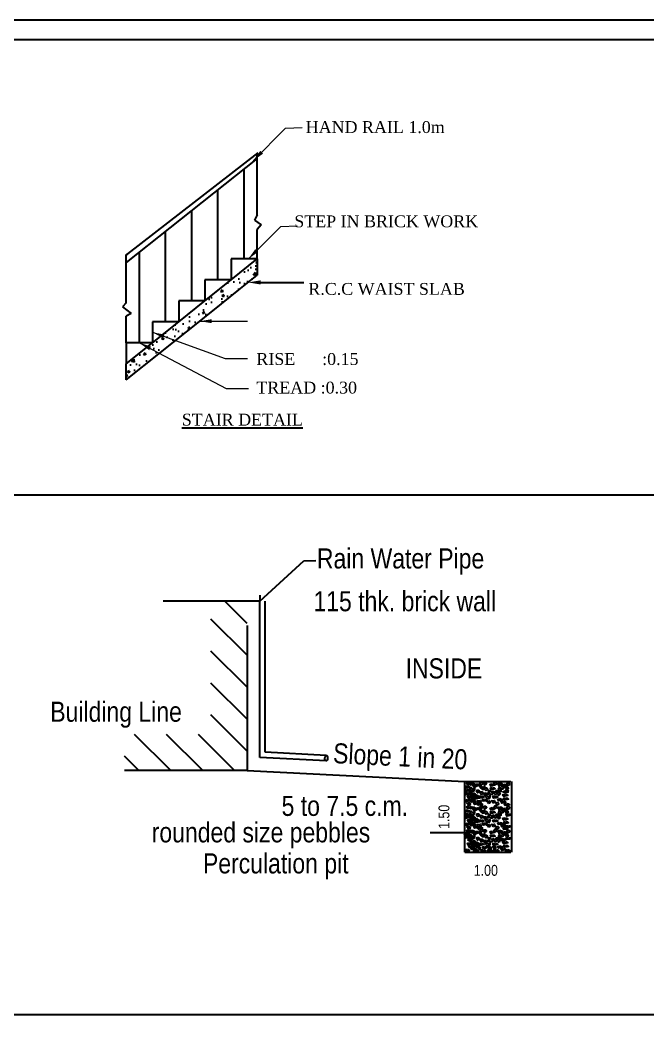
# Model space of a CAD drawing. Header units: metres. Extents: x 5669 to 5845, y 5621 to 5793.
# Drawn here: x 5804.01 to 5813.67, y 5676.34 to 5691.95 of the extents above; entities that cross this region are included whole.
import ezdxf

# ---------------------------------------------------------------- set-up
doc = ezdxf.new("R2010")
doc.units = ezdxf.units.M
doc.header["$MEASUREMENT"] = 0
doc.header["$PDMODE"] = 67
doc.styles.add('Roman', font='times.ttf')
doc.styles.get("Standard").update_dxf_attribs({"font": 'swissc.ttf', "height": 0.35})
doc.styles.add('style6', font='swissc.ttf', dxfattribs={"height": 9})
doc.dimstyles.new('ISO-25', dxfattribs={"dimtxt": 0.23, "dimasz": 0.23, "dimexe": 1.25, "dimexo": 0.625, "dimgap": 0.05, "dimtad": 1, "dimtoh": 1, "dimdsep": 46, "dimtxsty": 'style6', "dimblk": 'OBLIQUE', "dimcen": 2.5, "dimse1": 1, "dimse2": 1, "dimclrd": 256, "dimclrt": 256, "dimadec": 0, "dimazin": 0, "dimtfac": 1, "dimtix": 1, "dimtmove": 0, "dimatfit": 3, "dimfxl": 0, "dimarcsym": 0})
doc.dimstyles.get("Standard").update_dxf_attribs({"dimtxt": 1, "dimasz": 5, "dimexe": 0.18, "dimexo": 0.0625, "dimgap": 0.09, "dimtad": 1, "dimzin": 0, "dimdsep": 46, "dimtxsty": 'Standard', "dimblk": 'OBLIQUE', "dimcen": 0.09, "dimse1": 1, "dimse2": 1, "dimsd1": 1, "dimsd2": 1, "dimadec": 0, "dimazin": 0, "dimtfac": 1, "dimtix": 1, "dimtofl": 0, "dimtmove": 0, "dimatfit": 3, "dimldrblk": 'OBLIQUE', "dimfxl": 0, "dimtolj": 1, "dimtzin": 0, "dimarcsym": 0})

# ---------------------------------------------------------------- blocks, each defined once
blk = doc.blocks.new('_Oblique')
at = {"color": 0, "linetype": 'ByBlock', "lineweight": -2}
blk.add_line((-0.5, -0.5), (0.5, 0.5), dxfattribs=at)
blk = doc.blocks.new('*D136')
at = {"layer": 'Defpoints', "color": 0, "ltscale": 7}
for p in [(17052.437, -187.471), (17051.437, -187.556), (17052.437, -188.52)]:
    blk.add_point(p, dxfattribs=at)
at = {"color": 0, "ltscale": 7, "insert": (17051.937, -188.222), "char_height": 0.23, "attachment_point": 5}
blk.add_mtext('\\A1;1.00', dxfattribs=at)
blk = doc.blocks.new('*D137')
at = {"layer": 'Defpoints', "color": 0, "ltscale": 7}
for p in [(17051.489, -186.336), (17051.349, -187.836), (17051.489, -187.836)]:
    blk.add_point(p, dxfattribs=at)
at = {"color": 0, "ltscale": 7, "insert": (17051.051, -187.086), "char_height": 0.23, "attachment_point": 5, "rotation": 90}
blk.add_mtext('\\A1;1.50', dxfattribs=at)
blk = doc.blocks.new('A$C7F5A4D63')
at = {"linetype": 'Continuous'}
h = blk.add_hatch(dxfattribs=at)
h.set_pattern_fill('AR-CONC', color=4, scale=0.059963, style=0)
h.set_pattern_definition([(50, (-133.35256, -61.9351), (0.4300928, -0.03762825), [0.0449725, -0.4946972]), (355, (-133.35256, -61.9351), (-0.0831999, 0.4510392), [0.035978, -0.3957577]), (100.4514, (-133.3167, -61.93825), (0.3468933, 0.4134106), [0.0382207, -0.4204279]), (46.1842, (-133.35256, -61.8152), (0.6399529, -0.0992507), [0.0674587, -0.7420457]), (96.6356, (-133.2992, -61.82346), (0.5604545, 0.5841131), [0.057331, -0.6306417]), (351.1842, (-133.35256, -61.8152), (0.560454, 0.5841136), [0.053967, -0.5936366]), (21, (-133.2926, -61.84517), (0.3579251, -0.2414235), [0.0449725, -0.4946972]), (326, (-133.2926, -61.84517), (0.1458999, 0.4348238), [0.035978, -0.3957577]), (71.4514, (-133.26277, -61.8653), (0.5038251, 0.1933999), [0.0382207, -0.4204279]), (37.5, (-133.35256, -61.93512), (0.00729145, 0.19961411), [0, -0.39096066, 0, -0.40175406, 0, -0.3972568]), (7.5, (-133.35256, -61.93512), (0.15774516, 0.23650225), [0, -0.22905978, 0, -0.38196617, 0, -0.1514073]), (327.5, (-133.48628, -61.93512), (0.3200975, -0.01352464), [0, -0.14990823, 0, -0.4677137, 0, -0.62062007]), (317.5, (-133.54624, -61.93512), (0.34969763, 0.06002624), [0, -0.1948807, 0, -0.31060985, 0, -0.4407302])])
h.paths.add_polyline_path([(1.722, 2.292), (2.221, 2.692), (2.571, 2.972), (2.571, 3.279), (2.072, 2.879), (1.572, 2.479), (1.072, 2.08), (0.573, 1.68), (0.073, 1.28), (0.073, 0.973), (0.722, 1.493), (1.222, 1.892)])
for p, q in [((0.103, 3.38), (2.587, 5.304)), ((2.571, 4.121), (2.571, 5.291)), ((2.571, 5.194), (0.073, 3.21)), ((2.321, 3.279), (2.321, 4.995)), ((1.821, 2.879), (1.821, 4.598)), ((1.322, 2.479), (1.322, 4.202)), ((2.571, 4.121), (2.517, 4.018)), ((2.517, 4.018), (2.646, 3.932)), ((2.646, 3.932), (2.571, 3.841)), ((0.822, 2.08), (0.822, 3.805)), ((2.571, 3.279), (2.571, 3.841)), ((0.073, 3.356), (0.103, 3.38)), ((0.073, 2.444), (0.073, 3.356)), ((0.323, 1.68), (0.323, 3.409)), ((2.072, 2.879), (2.571, 3.279)), ((2.571, 3.279), (2.072, 3.279)), ((2.072, 3.279), (2.072, 2.879)), ((2.571, 3.279), (2.571, 2.972)), ((2.221, 2.692), (2.571, 2.972)), ((1.572, 2.479), (2.072, 2.879)), ((2.072, 2.879), (1.572, 2.879)), ((1.572, 2.879), (1.572, 2.479)), ((1.572, 2.879), (1.572, 2.479)), ((1.722, 2.292), (2.221, 2.692)), ((0.073, 2.444), (0, 2.367)), ((0, 2.367), (0.163, 2.238)), ((1.072, 2.08), (1.572, 2.479)), ((1.572, 2.479), (1.072, 2.479)), ((1.072, 2.479), (1.072, 2.08)), ((0.163, 2.238), (0.073, 2.189)), ((0.073, 1.68), (0.073, 2.189)), ((1.222, 1.892), (1.722, 2.292)), ((0.573, 2.08), (0.573, 1.68)), ((1.072, 2.08), (0.573, 2.08)), ((0.573, 1.68), (1.072, 2.08)), ((0.722, 1.493), (1.222, 1.892)), ((0.073, 1.68), (0.073, 1.28)), ((0.573, 1.68), (0.073, 1.68)), ((0.073, 1.28), (0.573, 1.68)), ((0.073, 0.973), (0.722, 1.493)), ((0.073, 0.973), (0.073, 1.28))]:
    blk.add_line(p, q)
blk.add_lwpolyline([(2.634, 2.832), (3.462, 2.832)])
blk.add_solid([(2.634, 2.792), (2.396, 2.832), (2.634, 2.871)])
at = {"style": 'Roman'}
for s, p in [('HAND RAIL 1.0m', (3.495, 5.682)), ('STEP IN BRICK WORK', (3.277, 3.884)), ('R.C.C WAIST SLAB ', (3.545, 2.595)), ('RISE      :0.15', (2.554, 1.257)), ('TREAD :0.30', (2.554, 0.712))]:
    blk.add_text(s, height=0.22655, dxfattribs=at).set_placement(p)
at = {"insert": (1.132, 0.327), "char_height": 0.22655, "attachment_point": 1}
blk.add_mtext('{\\fTimes New Roman|b0|i0|c0|p18;\\LSTAIR DETAIL}', dxfattribs=at)
for points in [[(2.492, 5.153), (3.111, 5.772), (3.428, 5.787)], [(2.398, 3.278), (3.018, 3.897), (3.335, 3.912)], [(0.573, 1.88), (1.956, 1.379), (2.385, 1.379)], [(0.323, 1.68), (1.976, 0.807), (2.406, 0.807)]]:
    blk.add_leader(points, dimstyle='ISO-25', override={"dimlfac": 2})
at = {"ltscale": 0.5}
blk.add_leader([(1.472, 2.092), (2.382, 2.092)], dimstyle='ISO-25', override={"dimlfac": 2}, dxfattribs=at)
blk = doc.blocks.new('A$C4224097E')
at = {"ltscale": 7}
h = blk.add_hatch(dxfattribs=at)
h.set_pattern_fill('ANSI31', scale=3.827556, angle=90, style=0)
h.set_pattern_definition([(135, (-2559.60594, 1574.74357), (-0.33831134, -0.33831134), [])])
h.paths.add_polyline_path([(4.225, 6.004), (3.46, 6.004), (3.46, 3.18), (1.626, 3.18), (1.626, 2.414), (4.225, 2.414)])
at = {"linetype": 'ByBlock', "lineweight": -3}
blk.add_line((4.495, 6.004), (2.451, 6.004), dxfattribs=at)
at = {"color": 7}
for p, q in [((4.495, 2.713), (4.495, 6.004)), ((4.495, 2.691), (4.495, 6.004)), ((4.612, 2.802), (4.612, 6.004)), ((5.906, 2.737), (4.612, 2.802)), ((5.9, 2.62), (4.495, 2.691)), ((8.928, 1.864), (8.908, 1.879)), ((8.928, 1.864), (8.908, 1.849)), ((9.142, 1.096), (8.11, 1.096))]:
    blk.add_line(p, q, dxfattribs=at)
at = {"color": 7, "ltscale": 7}
for p, q in [((4.225, 5.493), (4.225, 2.414)), ((4.225, 2.414), (1.626, 2.414)), ((4.225, 2.414), (8.839, 2.184)), ((8.839, 0.684), (8.839, 2.184)), ((8.839, 2.184), (9.814, 2.184)), ((9.839, 0.684), (9.839, 2.184)), ((8.839, 0.684), (9.814, 0.684))]:
    blk.add_line(p, q, dxfattribs=at)
at = {"color": 7}
for points in [[(8.932, 2.163), (8.963, 2.153), (8.988, 2.134), (8.956, 2.125), (8.901, 2.115), (8.885, 2.134), (8.892, 2.153), (8.901, 2.153)], [(8.932, 2.163), (8.963, 2.153), (8.988, 2.134), (8.956, 2.125), (8.901, 2.115), (8.885, 2.134), (8.892, 2.153), (8.901, 2.153)], [(9.003, 2.153), (9.033, 2.143), (9.058, 2.124), (9.026, 2.115), (8.971, 2.105), (8.956, 2.124), (8.963, 2.143), (8.971, 2.143)], [(9.003, 2.153), (9.033, 2.143), (9.058, 2.124), (9.026, 2.115), (8.971, 2.105), (8.956, 2.124), (8.963, 2.143), (8.971, 2.143)], [(9.23, 2.134), (9.19, 2.116), (9.166, 2.144), (9.183, 2.173), (9.206, 2.173), (9.213, 2.163)], [(9.23, 2.134), (9.19, 2.116), (9.166, 2.144), (9.183, 2.173), (9.206, 2.173), (9.213, 2.163)], [(9.3, 2.124), (9.26, 2.106), (9.237, 2.134), (9.253, 2.163), (9.277, 2.163), (9.284, 2.153)], [(9.3, 2.124), (9.26, 2.106), (9.237, 2.134), (9.253, 2.163), (9.277, 2.163), (9.284, 2.153)], [(9.524, 2.134), (9.484, 2.116), (9.46, 2.144), (9.477, 2.173), (9.5, 2.173), (9.507, 2.163)], [(9.524, 2.134), (9.484, 2.116), (9.46, 2.144), (9.477, 2.173), (9.5, 2.173), (9.507, 2.163)], [(9.587, 2.153), (9.618, 2.143), (9.642, 2.124), (9.611, 2.115), (9.555, 2.105), (9.54, 2.124), (9.547, 2.143), (9.555, 2.143)], [(9.587, 2.153), (9.618, 2.143), (9.642, 2.124), (9.611, 2.115), (9.555, 2.105), (9.54, 2.124), (9.547, 2.143), (9.555, 2.143)], [(9.796, 2.115), (9.756, 2.097), (9.733, 2.125), (9.749, 2.153), (9.773, 2.153), (9.78, 2.144)], [(9.796, 2.115), (9.756, 2.097), (9.733, 2.125), (9.749, 2.153), (9.773, 2.153), (9.78, 2.144)], [(8.887, 2.021), (8.918, 2.012), (8.943, 1.993), (8.911, 1.983), (8.856, 1.973), (8.84, 1.993), (8.847, 2.012), (8.856, 2.012)], [(8.892, 1.948), (8.922, 1.939), (8.947, 1.92), (8.915, 1.91), (8.86, 1.9), (8.845, 1.92), (8.852, 1.939), (8.86, 1.939)], [(8.895, 2.092), (8.925, 2.083), (8.95, 2.064), (8.918, 2.055), (8.863, 2.045), (8.848, 2.064), (8.855, 2.083), (8.863, 2.083)], [(8.895, 2.092), (8.925, 2.083), (8.95, 2.064), (8.918, 2.055), (8.863, 2.045), (8.848, 2.064), (8.855, 2.083), (8.863, 2.083)], [(8.995, 1.963), (8.955, 1.945), (8.931, 1.973), (8.948, 2.001), (8.971, 2.001), (8.978, 1.992)], [(8.995, 1.963), (8.955, 1.945), (8.931, 1.973), (8.948, 2.001), (8.971, 2.001), (8.978, 1.992)], [(8.963, 2.01), (8.995, 1.982), (9.033, 1.982), (9.057, 2.019), (9.057, 2.039), (9.018, 2.019), (8.986, 2.048), (8.948, 2.058), (8.948, 2.039), (8.956, 2.019)], [(8.963, 2.01), (8.995, 1.982), (9.033, 1.982), (9.057, 2.019), (9.057, 2.039), (9.018, 2.019), (8.986, 2.048), (8.948, 2.058), (8.948, 2.039), (8.956, 2.019)], [(9.003, 1.944), (9.033, 1.935), (9.058, 1.915), (9.026, 1.906), (8.971, 1.896), (8.956, 1.915), (8.963, 1.935), (8.971, 1.935)], [(9.003, 1.944), (9.033, 1.935), (9.058, 1.915), (9.026, 1.906), (8.971, 1.896), (8.956, 1.915), (8.963, 1.935), (8.971, 1.935)], [(9.082, 2.077), (9.042, 2.059), (9.018, 2.087), (9.035, 2.115), (9.058, 2.115), (9.065, 2.106)], [(9.082, 2.077), (9.042, 2.059), (9.018, 2.087), (9.035, 2.115), (9.058, 2.115), (9.065, 2.106)], [(9.129, 2.134), (9.159, 2.125), (9.184, 2.106), (9.152, 2.097), (9.097, 2.087), (9.082, 2.106), (9.089, 2.125), (9.097, 2.125)], [(9.129, 2.134), (9.159, 2.125), (9.184, 2.106), (9.152, 2.097), (9.097, 2.087), (9.082, 2.106), (9.089, 2.125), (9.097, 2.125)], [(9.152, 1.963), (9.112, 1.945), (9.089, 1.973), (9.105, 2.001), (9.129, 2.001), (9.136, 1.992)], [(9.152, 1.963), (9.112, 1.945), (9.089, 1.973), (9.105, 2.001), (9.129, 2.001), (9.136, 1.992)], [(9.174, 2.049), (9.206, 2.02), (9.245, 2.02), (9.269, 2.058), (9.269, 2.077), (9.23, 2.058), (9.198, 2.086), (9.159, 2.096), (9.159, 2.077), (9.167, 2.058)], [(9.174, 2.049), (9.206, 2.02), (9.245, 2.02), (9.269, 2.058), (9.269, 2.077), (9.23, 2.058), (9.198, 2.086), (9.159, 2.096), (9.159, 2.077), (9.167, 2.058)], [(9.23, 1.925), (9.19, 1.907), (9.166, 1.935), (9.183, 1.964), (9.206, 1.964), (9.213, 1.955)], [(9.23, 1.925), (9.19, 1.907), (9.166, 1.935), (9.183, 1.964), (9.206, 1.964), (9.213, 1.955)], [(9.293, 1.944), (9.324, 1.935), (9.348, 1.915), (9.317, 1.906), (9.261, 1.896), (9.246, 1.915), (9.253, 1.935), (9.261, 1.935)], [(9.293, 1.944), (9.324, 1.935), (9.348, 1.915), (9.317, 1.906), (9.261, 1.896), (9.246, 1.915), (9.253, 1.935), (9.261, 1.935)], [(9.325, 2.01), (9.285, 1.992), (9.261, 2.02), (9.278, 2.049), (9.301, 2.049), (9.308, 2.039)], [(9.325, 2.01), (9.285, 1.992), (9.261, 2.02), (9.278, 2.049), (9.301, 2.049), (9.308, 2.039)], [(9.356, 1.945), (9.387, 1.916), (9.426, 1.916), (9.45, 1.954), (9.45, 1.973), (9.411, 1.954), (9.379, 1.982), (9.34, 1.992), (9.34, 1.973), (9.348, 1.954)], [(9.356, 1.945), (9.387, 1.916), (9.426, 1.916), (9.45, 1.954), (9.45, 1.973), (9.411, 1.954), (9.379, 1.982), (9.34, 1.992), (9.34, 1.973), (9.348, 1.954)], [(9.423, 2.134), (9.453, 2.125), (9.478, 2.106), (9.446, 2.097), (9.391, 2.087), (9.376, 2.106), (9.383, 2.125), (9.391, 2.125)], [(9.423, 2.134), (9.453, 2.125), (9.478, 2.106), (9.446, 2.097), (9.391, 2.087), (9.376, 2.106), (9.383, 2.125), (9.391, 2.125)], [(9.431, 2.058), (9.461, 2.049), (9.486, 2.029), (9.454, 2.02), (9.399, 2.01), (9.384, 2.029), (9.391, 2.049), (9.399, 2.049)], [(9.431, 2.058), (9.461, 2.049), (9.486, 2.029), (9.454, 2.02), (9.399, 2.01), (9.384, 2.029), (9.391, 2.049), (9.399, 2.049)], [(9.524, 1.925), (9.484, 1.907), (9.46, 1.935), (9.477, 1.964), (9.5, 1.964), (9.507, 1.955)], [(9.524, 1.925), (9.484, 1.907), (9.46, 1.935), (9.477, 1.964), (9.5, 1.964), (9.507, 1.955)], [(9.555, 2.001), (9.586, 1.992), (9.611, 1.973), (9.579, 1.964), (9.524, 1.954), (9.508, 1.973), (9.515, 1.992), (9.524, 1.992)], [(9.555, 2.001), (9.586, 1.992), (9.611, 1.973), (9.579, 1.964), (9.524, 1.954), (9.508, 1.973), (9.515, 1.992), (9.524, 1.992)], [(9.594, 1.915), (9.554, 1.897), (9.531, 1.925), (9.547, 1.954), (9.571, 1.954), (9.578, 1.945)], [(9.594, 1.915), (9.554, 1.897), (9.531, 1.925), (9.547, 1.954), (9.571, 1.954), (9.578, 1.945)], [(9.619, 2.01), (9.579, 1.992), (9.555, 2.02), (9.572, 2.049), (9.595, 2.049), (9.602, 2.039)], [(9.619, 2.01), (9.579, 1.992), (9.555, 2.02), (9.572, 2.049), (9.595, 2.049), (9.602, 2.039)], [(9.579, 2.059), (9.611, 2.03), (9.649, 2.03), (9.673, 2.068), (9.673, 2.087), (9.634, 2.068), (9.602, 2.096), (9.564, 2.106), (9.564, 2.087), (9.572, 2.068)], [(9.579, 2.059), (9.611, 2.03), (9.649, 2.03), (9.673, 2.068), (9.673, 2.087), (9.634, 2.068), (9.602, 2.096), (9.564, 2.106), (9.564, 2.087), (9.572, 2.068)], [(9.736, 1.992), (9.767, 1.982), (9.736, 1.973), (9.76, 1.954), (9.705, 1.944), (9.646, 1.963), (9.696, 1.982), (9.705, 1.982)], [(9.698, 2.124), (9.728, 2.115), (9.753, 2.096), (9.721, 2.087), (9.666, 2.077), (9.651, 2.096), (9.658, 2.115), (9.666, 2.115)], [(9.698, 2.124), (9.728, 2.115), (9.753, 2.096), (9.721, 2.087), (9.666, 2.077), (9.651, 2.096), (9.658, 2.115), (9.666, 2.115)], [(9.727, 2.01), (9.72, 2.029), (9.727, 2.039), (9.688, 2.058), (9.751, 2.068), (9.759, 2.039), (9.751, 2.02)], [(9.727, 2.01), (9.72, 2.029), (9.727, 2.039), (9.688, 2.058), (9.751, 2.068), (9.759, 2.039), (9.751, 2.02)], [(8.888, 1.8), (8.918, 1.791), (8.943, 1.772), (8.911, 1.763), (8.856, 1.753), (8.841, 1.772), (8.848, 1.791), (8.856, 1.791)], [(8.923, 1.678), (8.916, 1.697), (8.923, 1.707), (8.884, 1.726), (8.946, 1.736), (8.955, 1.707), (8.946, 1.688)], [(8.923, 1.678), (8.916, 1.697), (8.923, 1.707), (8.884, 1.726), (8.946, 1.736), (8.955, 1.707), (8.946, 1.688)], [(8.948, 1.887), (8.978, 1.878), (9.003, 1.859), (8.971, 1.85), (8.916, 1.84), (8.901, 1.859), (8.908, 1.878), (8.916, 1.878)], [(8.948, 1.887), (8.978, 1.878), (9.003, 1.859), (8.971, 1.85), (8.916, 1.84), (8.901, 1.859), (8.908, 1.878), (8.916, 1.878)], [(8.971, 1.831), (9.002, 1.822), (9.026, 1.803), (8.995, 1.794), (8.939, 1.784), (8.924, 1.803), (8.931, 1.822), (8.939, 1.822)], [(8.971, 1.831), (9.002, 1.822), (9.026, 1.803), (8.995, 1.794), (8.939, 1.784), (8.924, 1.803), (8.931, 1.822), (8.939, 1.822)], [(9.018, 1.792), (9.049, 1.783), (9.073, 1.764), (9.042, 1.755), (8.986, 1.745), (8.971, 1.764), (8.978, 1.783), (8.986, 1.783)], [(9.018, 1.792), (9.049, 1.783), (9.073, 1.764), (9.042, 1.755), (8.986, 1.745), (8.971, 1.764), (8.978, 1.783), (8.986, 1.783)], [(9.066, 1.906), (9.097, 1.897), (9.122, 1.878), (9.09, 1.869), (9.035, 1.859), (9.019, 1.878), (9.026, 1.897), (9.035, 1.897)], [(9.066, 1.906), (9.097, 1.897), (9.122, 1.878), (9.09, 1.869), (9.035, 1.859), (9.019, 1.878), (9.026, 1.897), (9.035, 1.897)], [(9.082, 1.746), (9.112, 1.736), (9.137, 1.717), (9.105, 1.708), (9.05, 1.698), (9.035, 1.717), (9.042, 1.736), (9.05, 1.736)], [(9.082, 1.746), (9.112, 1.736), (9.137, 1.717), (9.105, 1.708), (9.05, 1.698), (9.035, 1.717), (9.042, 1.736), (9.05, 1.736)], [(9.09, 1.859), (9.12, 1.85), (9.145, 1.83), (9.113, 1.821), (9.058, 1.811), (9.043, 1.83), (9.05, 1.85), (9.058, 1.85)], [(9.09, 1.859), (9.12, 1.85), (9.145, 1.83), (9.113, 1.821), (9.058, 1.811), (9.043, 1.83), (9.05, 1.85), (9.058, 1.85)], [(9.151, 1.726), (9.144, 1.745), (9.151, 1.755), (9.112, 1.773), (9.174, 1.783), (9.183, 1.755), (9.174, 1.736)], [(9.151, 1.726), (9.144, 1.745), (9.151, 1.755), (9.112, 1.773), (9.174, 1.783), (9.183, 1.755), (9.174, 1.736)], [(9.16, 1.726), (9.191, 1.717), (9.216, 1.698), (9.184, 1.689), (9.129, 1.679), (9.113, 1.698), (9.12, 1.717), (9.129, 1.717)], [(9.16, 1.726), (9.191, 1.717), (9.216, 1.698), (9.184, 1.689), (9.129, 1.679), (9.113, 1.698), (9.12, 1.717), (9.129, 1.717)], [(9.191, 1.878), (9.221, 1.869), (9.246, 1.85), (9.214, 1.84), (9.159, 1.83), (9.144, 1.85), (9.151, 1.869), (9.159, 1.869)], [(9.191, 1.878), (9.221, 1.869), (9.246, 1.85), (9.214, 1.84), (9.159, 1.83), (9.144, 1.85), (9.151, 1.869), (9.159, 1.869)], [(9.261, 1.812), (9.292, 1.803), (9.317, 1.784), (9.285, 1.775), (9.23, 1.765), (9.214, 1.784), (9.221, 1.803), (9.23, 1.803)], [(9.261, 1.812), (9.292, 1.803), (9.317, 1.784), (9.285, 1.775), (9.23, 1.765), (9.214, 1.784), (9.221, 1.803), (9.23, 1.803)], [(9.285, 1.85), (9.317, 1.821), (9.356, 1.821), (9.379, 1.859), (9.379, 1.878), (9.34, 1.859), (9.308, 1.887), (9.27, 1.897), (9.27, 1.878), (9.278, 1.859)], [(9.285, 1.85), (9.317, 1.821), (9.356, 1.821), (9.379, 1.859), (9.379, 1.878), (9.34, 1.859), (9.308, 1.887), (9.27, 1.897), (9.27, 1.878), (9.278, 1.859)], [(9.342, 1.716), (9.335, 1.735), (9.342, 1.745), (9.303, 1.763), (9.365, 1.773), (9.374, 1.745), (9.365, 1.726)], [(9.342, 1.716), (9.335, 1.735), (9.342, 1.745), (9.303, 1.763), (9.365, 1.773), (9.374, 1.745), (9.365, 1.726)], [(9.445, 1.726), (9.438, 1.745), (9.445, 1.755), (9.406, 1.773), (9.468, 1.783), (9.477, 1.755), (9.468, 1.736)], [(9.445, 1.726), (9.438, 1.745), (9.445, 1.755), (9.406, 1.773), (9.468, 1.783), (9.477, 1.755), (9.468, 1.736)], [(9.485, 1.878), (9.515, 1.869), (9.54, 1.85), (9.508, 1.84), (9.453, 1.83), (9.438, 1.85), (9.445, 1.869), (9.453, 1.869)], [(9.485, 1.878), (9.515, 1.869), (9.54, 1.85), (9.508, 1.84), (9.453, 1.83), (9.438, 1.85), (9.445, 1.869), (9.453, 1.869)], [(9.564, 1.697), (9.524, 1.679), (9.5, 1.707), (9.517, 1.736), (9.54, 1.736), (9.547, 1.726)], [(9.564, 1.697), (9.524, 1.679), (9.5, 1.707), (9.517, 1.736), (9.54, 1.736), (9.547, 1.726)], [(9.587, 1.82), (9.618, 1.811), (9.642, 1.792), (9.611, 1.783), (9.555, 1.773), (9.54, 1.792), (9.547, 1.811), (9.555, 1.811)], [(9.587, 1.82), (9.618, 1.811), (9.642, 1.792), (9.611, 1.783), (9.555, 1.773), (9.54, 1.792), (9.547, 1.811), (9.555, 1.811)], [(9.658, 1.774), (9.688, 1.765), (9.713, 1.746), (9.681, 1.736), (9.626, 1.726), (9.611, 1.746), (9.618, 1.765), (9.626, 1.765)], [(9.658, 1.774), (9.688, 1.765), (9.713, 1.746), (9.681, 1.736), (9.626, 1.726), (9.611, 1.746), (9.618, 1.765), (9.626, 1.765)], [(9.698, 1.915), (9.728, 1.906), (9.753, 1.887), (9.721, 1.878), (9.666, 1.868), (9.651, 1.887), (9.658, 1.906), (9.666, 1.906)], [(9.698, 1.915), (9.728, 1.906), (9.753, 1.887), (9.721, 1.878), (9.666, 1.868), (9.651, 1.887), (9.658, 1.906), (9.666, 1.906)], [(9.713, 1.84), (9.744, 1.83), (9.768, 1.811), (9.736, 1.802), (9.681, 1.792), (9.666, 1.811), (9.673, 1.83), (9.681, 1.83)], [(9.713, 1.84), (9.744, 1.83), (9.768, 1.811), (9.736, 1.802), (9.681, 1.792), (9.666, 1.811), (9.673, 1.83), (9.681, 1.83)], [(9.731, 1.72), (9.762, 1.711), (9.786, 1.692), (9.755, 1.683), (9.699, 1.673), (9.684, 1.692), (9.691, 1.711), (9.699, 1.711)], [(8.895, 1.58), (8.925, 1.571), (8.95, 1.551), (8.918, 1.542), (8.863, 1.532), (8.848, 1.551), (8.855, 1.571), (8.863, 1.571)], [(8.895, 1.58), (8.925, 1.571), (8.95, 1.551), (8.918, 1.542), (8.863, 1.532), (8.848, 1.551), (8.855, 1.571), (8.863, 1.571)], [(8.932, 1.659), (8.963, 1.65), (8.988, 1.631), (8.956, 1.621), (8.901, 1.611), (8.885, 1.631), (8.892, 1.65), (8.901, 1.65)], [(8.932, 1.659), (8.963, 1.65), (8.988, 1.631), (8.956, 1.621), (8.901, 1.611), (8.885, 1.631), (8.892, 1.65), (8.901, 1.65)], [(8.963, 1.507), (8.995, 1.478), (9.033, 1.478), (9.057, 1.516), (9.057, 1.535), (9.018, 1.516), (8.986, 1.544), (8.948, 1.554), (8.948, 1.535), (8.956, 1.516)], [(8.963, 1.507), (8.995, 1.478), (9.033, 1.478), (9.057, 1.516), (9.057, 1.535), (9.018, 1.516), (8.986, 1.544), (8.948, 1.554), (8.948, 1.535), (8.956, 1.516)], [(9.003, 1.649), (9.033, 1.64), (9.058, 1.621), (9.026, 1.611), (8.971, 1.601), (8.956, 1.621), (8.963, 1.64), (8.971, 1.64)], [(9.003, 1.649), (9.033, 1.64), (9.058, 1.621), (9.026, 1.611), (8.971, 1.601), (8.956, 1.621), (8.963, 1.64), (8.971, 1.64)], [(9.082, 1.573), (9.042, 1.555), (9.018, 1.583), (9.035, 1.611), (9.058, 1.611), (9.065, 1.602)], [(9.082, 1.573), (9.042, 1.555), (9.018, 1.583), (9.035, 1.611), (9.058, 1.611), (9.065, 1.602)], [(9.129, 1.631), (9.159, 1.621), (9.184, 1.602), (9.152, 1.593), (9.097, 1.583), (9.082, 1.602), (9.089, 1.621), (9.097, 1.621)], [(9.129, 1.631), (9.159, 1.621), (9.184, 1.602), (9.152, 1.593), (9.097, 1.583), (9.082, 1.602), (9.089, 1.621), (9.097, 1.621)], [(9.174, 1.545), (9.206, 1.517), (9.245, 1.517), (9.269, 1.554), (9.269, 1.573), (9.23, 1.554), (9.198, 1.582), (9.159, 1.592), (9.159, 1.573), (9.167, 1.554)], [(9.174, 1.545), (9.206, 1.517), (9.245, 1.517), (9.269, 1.554), (9.269, 1.573), (9.23, 1.554), (9.198, 1.582), (9.159, 1.592), (9.159, 1.573), (9.167, 1.554)], [(9.23, 1.631), (9.19, 1.612), (9.166, 1.641), (9.183, 1.669), (9.206, 1.669), (9.213, 1.66)], [(9.23, 1.631), (9.19, 1.612), (9.166, 1.641), (9.183, 1.669), (9.206, 1.669), (9.213, 1.66)], [(9.3, 1.621), (9.26, 1.602), (9.237, 1.631), (9.253, 1.659), (9.277, 1.659), (9.284, 1.65)], [(9.3, 1.621), (9.26, 1.602), (9.237, 1.631), (9.253, 1.659), (9.277, 1.659), (9.284, 1.65)], [(9.325, 1.507), (9.285, 1.488), (9.261, 1.517), (9.278, 1.545), (9.301, 1.545), (9.308, 1.536)], [(9.325, 1.507), (9.285, 1.488), (9.261, 1.517), (9.278, 1.545), (9.301, 1.545), (9.308, 1.536)], [(9.423, 1.631), (9.453, 1.621), (9.478, 1.602), (9.446, 1.593), (9.391, 1.583), (9.376, 1.602), (9.383, 1.621), (9.391, 1.621)], [(9.423, 1.631), (9.453, 1.621), (9.478, 1.602), (9.446, 1.593), (9.391, 1.583), (9.376, 1.602), (9.383, 1.621), (9.391, 1.621)], [(9.431, 1.554), (9.461, 1.545), (9.486, 1.526), (9.454, 1.517), (9.399, 1.507), (9.384, 1.526), (9.391, 1.545), (9.399, 1.545)], [(9.431, 1.554), (9.461, 1.545), (9.486, 1.526), (9.454, 1.517), (9.399, 1.507), (9.384, 1.526), (9.391, 1.545), (9.399, 1.545)], [(9.524, 1.631), (9.484, 1.612), (9.46, 1.641), (9.477, 1.669), (9.5, 1.669), (9.507, 1.66)], [(9.524, 1.631), (9.484, 1.612), (9.46, 1.641), (9.477, 1.669), (9.5, 1.669), (9.507, 1.66)], [(9.587, 1.649), (9.618, 1.64), (9.642, 1.621), (9.611, 1.611), (9.555, 1.601), (9.54, 1.621), (9.547, 1.64), (9.555, 1.64)], [(9.587, 1.649), (9.618, 1.64), (9.642, 1.621), (9.611, 1.611), (9.555, 1.601), (9.54, 1.621), (9.547, 1.64), (9.555, 1.64)], [(9.619, 1.507), (9.579, 1.488), (9.555, 1.517), (9.572, 1.545), (9.595, 1.545), (9.602, 1.536)], [(9.619, 1.507), (9.579, 1.488), (9.555, 1.517), (9.572, 1.545), (9.595, 1.545), (9.602, 1.536)], [(9.579, 1.555), (9.611, 1.527), (9.649, 1.527), (9.673, 1.564), (9.673, 1.583), (9.634, 1.564), (9.602, 1.592), (9.564, 1.602), (9.564, 1.583), (9.572, 1.564)], [(9.579, 1.555), (9.611, 1.527), (9.649, 1.527), (9.673, 1.564), (9.673, 1.583), (9.634, 1.564), (9.602, 1.592), (9.564, 1.602), (9.564, 1.583), (9.572, 1.564)], [(9.698, 1.621), (9.728, 1.611), (9.753, 1.592), (9.721, 1.583), (9.666, 1.573), (9.651, 1.592), (9.658, 1.611), (9.666, 1.611)], [(9.698, 1.621), (9.728, 1.611), (9.753, 1.592), (9.721, 1.583), (9.666, 1.573), (9.651, 1.592), (9.658, 1.611), (9.666, 1.611)], [(9.727, 1.507), (9.72, 1.526), (9.727, 1.536), (9.688, 1.554), (9.751, 1.564), (9.759, 1.536), (9.751, 1.517)], [(9.727, 1.507), (9.72, 1.526), (9.727, 1.536), (9.688, 1.554), (9.751, 1.564), (9.759, 1.536), (9.751, 1.517)], [(9.796, 1.611), (9.756, 1.593), (9.733, 1.621), (9.749, 1.65), (9.773, 1.65), (9.78, 1.641)], [(9.796, 1.611), (9.756, 1.593), (9.733, 1.621), (9.749, 1.65), (9.773, 1.65), (9.78, 1.641)], [(8.886, 1.447), (8.917, 1.438), (8.942, 1.419), (8.91, 1.41), (8.855, 1.4), (8.839, 1.419), (8.846, 1.438), (8.855, 1.438)], [(8.889, 1.297), (8.92, 1.288), (8.944, 1.269), (8.913, 1.26), (8.857, 1.25), (8.842, 1.269), (8.849, 1.288), (8.857, 1.288)], [(8.91, 1.504), (8.94, 1.495), (8.965, 1.476), (8.933, 1.467), (8.878, 1.457), (8.863, 1.476), (8.87, 1.495), (8.878, 1.495)], [(8.91, 1.504), (8.94, 1.495), (8.965, 1.476), (8.933, 1.467), (8.878, 1.457), (8.863, 1.476), (8.87, 1.495), (8.878, 1.495)], [(8.948, 1.383), (8.978, 1.374), (9.003, 1.355), (8.971, 1.346), (8.916, 1.336), (8.901, 1.355), (8.908, 1.374), (8.916, 1.374)], [(8.948, 1.383), (8.978, 1.374), (9.003, 1.355), (8.971, 1.346), (8.916, 1.336), (8.901, 1.355), (8.908, 1.374), (8.916, 1.374)], [(8.971, 1.328), (9.002, 1.318), (9.026, 1.299), (8.995, 1.29), (8.939, 1.28), (8.924, 1.299), (8.931, 1.318), (8.939, 1.318)], [(8.971, 1.328), (9.002, 1.318), (9.026, 1.299), (8.995, 1.29), (8.939, 1.28), (8.924, 1.299), (8.931, 1.318), (8.939, 1.318)], [(8.995, 1.459), (8.955, 1.441), (8.931, 1.469), (8.948, 1.497), (8.971, 1.497), (8.978, 1.488)], [(8.995, 1.459), (8.955, 1.441), (8.931, 1.469), (8.948, 1.497), (8.971, 1.497), (8.978, 1.488)], [(9.003, 1.44), (9.033, 1.431), (9.058, 1.412), (9.026, 1.403), (8.971, 1.393), (8.956, 1.412), (8.963, 1.431), (8.971, 1.431)], [(9.003, 1.44), (9.033, 1.431), (9.058, 1.412), (9.026, 1.403), (8.971, 1.393), (8.956, 1.412), (8.963, 1.431), (8.971, 1.431)], [(9.066, 1.403), (9.097, 1.393), (9.122, 1.374), (9.09, 1.365), (9.035, 1.355), (9.019, 1.374), (9.026, 1.393), (9.035, 1.393)], [(9.066, 1.403), (9.097, 1.393), (9.122, 1.374), (9.09, 1.365), (9.035, 1.355), (9.019, 1.374), (9.026, 1.393), (9.035, 1.393)], [(9.09, 1.355), (9.12, 1.346), (9.145, 1.327), (9.113, 1.318), (9.058, 1.308), (9.043, 1.327), (9.05, 1.346), (9.058, 1.346)], [(9.09, 1.355), (9.12, 1.346), (9.145, 1.327), (9.113, 1.318), (9.058, 1.308), (9.043, 1.327), (9.05, 1.346), (9.058, 1.346)], [(9.152, 1.459), (9.112, 1.441), (9.089, 1.469), (9.105, 1.497), (9.129, 1.497), (9.136, 1.488)], [(9.152, 1.459), (9.112, 1.441), (9.089, 1.469), (9.105, 1.497), (9.129, 1.497), (9.136, 1.488)], [(9.191, 1.374), (9.221, 1.365), (9.246, 1.346), (9.214, 1.337), (9.159, 1.327), (9.144, 1.346), (9.151, 1.365), (9.159, 1.365)], [(9.191, 1.374), (9.221, 1.365), (9.246, 1.346), (9.214, 1.337), (9.159, 1.327), (9.144, 1.346), (9.151, 1.365), (9.159, 1.365)], [(9.23, 1.422), (9.19, 1.403), (9.166, 1.432), (9.183, 1.46), (9.206, 1.46), (9.213, 1.451)], [(9.23, 1.422), (9.19, 1.403), (9.166, 1.432), (9.183, 1.46), (9.206, 1.46), (9.213, 1.451)], [(9.261, 1.308), (9.292, 1.299), (9.317, 1.28), (9.285, 1.271), (9.23, 1.261), (9.214, 1.28), (9.221, 1.299), (9.23, 1.299)], [(9.261, 1.308), (9.292, 1.299), (9.317, 1.28), (9.285, 1.271), (9.23, 1.261), (9.214, 1.28), (9.221, 1.299), (9.23, 1.299)], [(9.293, 1.44), (9.324, 1.431), (9.348, 1.412), (9.317, 1.403), (9.261, 1.393), (9.246, 1.412), (9.253, 1.431), (9.261, 1.431)], [(9.293, 1.44), (9.324, 1.431), (9.348, 1.412), (9.317, 1.403), (9.261, 1.393), (9.246, 1.412), (9.253, 1.431), (9.261, 1.431)], [(9.285, 1.346), (9.317, 1.318), (9.356, 1.318), (9.379, 1.355), (9.379, 1.374), (9.34, 1.355), (9.308, 1.383), (9.27, 1.393), (9.27, 1.374), (9.278, 1.355)], [(9.285, 1.346), (9.317, 1.318), (9.356, 1.318), (9.379, 1.355), (9.379, 1.374), (9.34, 1.355), (9.308, 1.383), (9.27, 1.393), (9.27, 1.374), (9.278, 1.355)], [(9.356, 1.441), (9.387, 1.412), (9.426, 1.412), (9.45, 1.45), (9.45, 1.469), (9.411, 1.45), (9.379, 1.478), (9.34, 1.488), (9.34, 1.469), (9.348, 1.45)], [(9.356, 1.441), (9.387, 1.412), (9.426, 1.412), (9.45, 1.45), (9.45, 1.469), (9.411, 1.45), (9.379, 1.478), (9.34, 1.488), (9.34, 1.469), (9.348, 1.45)], [(9.485, 1.374), (9.515, 1.365), (9.54, 1.346), (9.508, 1.337), (9.453, 1.327), (9.438, 1.346), (9.445, 1.365), (9.453, 1.365)], [(9.485, 1.374), (9.515, 1.365), (9.54, 1.346), (9.508, 1.337), (9.453, 1.327), (9.438, 1.346), (9.445, 1.365), (9.453, 1.365)], [(9.524, 1.422), (9.484, 1.403), (9.46, 1.432), (9.477, 1.46), (9.5, 1.46), (9.507, 1.451)], [(9.524, 1.422), (9.484, 1.403), (9.46, 1.432), (9.477, 1.46), (9.5, 1.46), (9.507, 1.451)], [(9.555, 1.497), (9.586, 1.488), (9.611, 1.469), (9.579, 1.46), (9.524, 1.45), (9.508, 1.469), (9.515, 1.488), (9.524, 1.488)], [(9.555, 1.497), (9.586, 1.488), (9.611, 1.469), (9.579, 1.46), (9.524, 1.45), (9.508, 1.469), (9.515, 1.488), (9.524, 1.488)], [(9.594, 1.412), (9.554, 1.393), (9.531, 1.422), (9.547, 1.45), (9.571, 1.45), (9.578, 1.441)], [(9.594, 1.412), (9.554, 1.393), (9.531, 1.422), (9.547, 1.45), (9.571, 1.45), (9.578, 1.441)], [(9.587, 1.317), (9.618, 1.308), (9.642, 1.288), (9.611, 1.279), (9.555, 1.269), (9.54, 1.288), (9.547, 1.308), (9.555, 1.308)], [(9.587, 1.317), (9.618, 1.308), (9.642, 1.288), (9.611, 1.279), (9.555, 1.269), (9.54, 1.288), (9.547, 1.308), (9.555, 1.308)], [(9.698, 1.412), (9.728, 1.403), (9.753, 1.383), (9.721, 1.374), (9.666, 1.364), (9.651, 1.383), (9.658, 1.403), (9.666, 1.403)], [(9.698, 1.412), (9.728, 1.403), (9.753, 1.383), (9.721, 1.374), (9.666, 1.364), (9.651, 1.383), (9.658, 1.403), (9.666, 1.403)], [(9.713, 1.336), (9.744, 1.327), (9.768, 1.308), (9.736, 1.298), (9.681, 1.288), (9.666, 1.308), (9.673, 1.327), (9.681, 1.327)], [(9.713, 1.336), (9.744, 1.327), (9.768, 1.308), (9.736, 1.298), (9.681, 1.288), (9.666, 1.308), (9.673, 1.327), (9.681, 1.327)], [(9.765, 1.497), (9.796, 1.488), (9.821, 1.469), (9.789, 1.46), (9.734, 1.45), (9.718, 1.469), (9.726, 1.488), (9.734, 1.488)], [(9.765, 1.497), (9.796, 1.488), (9.821, 1.469), (9.789, 1.46), (9.734, 1.45), (9.718, 1.469), (9.726, 1.488), (9.734, 1.488)], [(8.885, 1.081), (8.915, 1.072), (8.94, 1.053), (8.908, 1.044), (8.853, 1.034), (8.838, 1.053), (8.845, 1.072), (8.853, 1.072)], [(8.923, 1.174), (8.916, 1.194), (8.923, 1.204), (8.884, 1.222), (8.946, 1.232), (8.955, 1.204), (8.946, 1.184)], [(8.923, 1.174), (8.916, 1.194), (8.923, 1.204), (8.884, 1.222), (8.946, 1.232), (8.955, 1.204), (8.946, 1.184)], [(8.932, 1.16), (8.963, 1.151), (8.988, 1.132), (8.956, 1.122), (8.901, 1.112), (8.885, 1.132), (8.892, 1.151), (8.901, 1.151)], [(8.932, 1.16), (8.963, 1.151), (8.988, 1.132), (8.956, 1.122), (8.901, 1.112), (8.885, 1.132), (8.892, 1.151), (8.901, 1.151)], [(9.003, 1.15), (9.033, 1.141), (9.058, 1.122), (9.026, 1.112), (8.971, 1.102), (8.956, 1.122), (8.963, 1.141), (8.971, 1.141)], [(9.003, 1.15), (9.033, 1.141), (9.058, 1.122), (9.026, 1.112), (8.971, 1.102), (8.956, 1.122), (8.963, 1.141), (8.971, 1.141)], [(9.018, 1.288), (9.049, 1.279), (9.073, 1.26), (9.042, 1.251), (8.986, 1.241), (8.971, 1.26), (8.978, 1.279), (8.986, 1.279)], [(9.018, 1.288), (9.049, 1.279), (9.073, 1.26), (9.042, 1.251), (8.986, 1.241), (8.971, 1.26), (8.978, 1.279), (8.986, 1.279)], [(9.082, 1.074), (9.042, 1.056), (9.018, 1.084), (9.035, 1.112), (9.058, 1.112), (9.065, 1.103)], [(9.082, 1.074), (9.042, 1.056), (9.018, 1.084), (9.035, 1.112), (9.058, 1.112), (9.065, 1.103)], [(9.082, 1.242), (9.112, 1.233), (9.137, 1.214), (9.105, 1.204), (9.05, 1.194), (9.035, 1.214), (9.042, 1.233), (9.05, 1.233)], [(9.082, 1.242), (9.112, 1.233), (9.137, 1.214), (9.105, 1.204), (9.05, 1.194), (9.035, 1.214), (9.042, 1.233), (9.05, 1.233)], [(9.129, 1.132), (9.159, 1.122), (9.184, 1.103), (9.152, 1.094), (9.097, 1.084), (9.082, 1.103), (9.089, 1.122), (9.097, 1.122)], [(9.129, 1.132), (9.159, 1.122), (9.184, 1.103), (9.152, 1.094), (9.097, 1.084), (9.082, 1.103), (9.089, 1.122), (9.097, 1.122)], [(9.151, 1.222), (9.144, 1.241), (9.151, 1.251), (9.112, 1.269), (9.174, 1.279), (9.183, 1.251), (9.174, 1.232)], [(9.151, 1.222), (9.144, 1.241), (9.151, 1.251), (9.112, 1.269), (9.174, 1.279), (9.183, 1.251), (9.174, 1.232)], [(9.16, 1.223), (9.191, 1.214), (9.216, 1.194), (9.184, 1.185), (9.129, 1.175), (9.113, 1.194), (9.12, 1.214), (9.129, 1.214)], [(9.16, 1.223), (9.191, 1.214), (9.216, 1.194), (9.184, 1.185), (9.129, 1.175), (9.113, 1.194), (9.12, 1.214), (9.129, 1.214)], [(9.174, 1.046), (9.206, 1.018), (9.245, 1.018), (9.269, 1.055), (9.269, 1.074), (9.23, 1.055), (9.198, 1.083), (9.159, 1.093), (9.159, 1.074), (9.167, 1.055)], [(9.174, 1.046), (9.206, 1.018), (9.245, 1.018), (9.269, 1.055), (9.269, 1.074), (9.23, 1.055), (9.198, 1.083), (9.159, 1.093), (9.159, 1.074), (9.167, 1.055)], [(9.23, 1.132), (9.19, 1.113), (9.166, 1.142), (9.183, 1.17), (9.206, 1.17), (9.213, 1.161)], [(9.23, 1.132), (9.19, 1.113), (9.166, 1.142), (9.183, 1.17), (9.206, 1.17), (9.213, 1.161)], [(9.3, 1.122), (9.26, 1.103), (9.237, 1.132), (9.253, 1.16), (9.277, 1.16), (9.284, 1.151)], [(9.3, 1.122), (9.26, 1.103), (9.237, 1.132), (9.253, 1.16), (9.277, 1.16), (9.284, 1.151)], [(9.342, 1.212), (9.335, 1.231), (9.342, 1.241), (9.303, 1.26), (9.365, 1.27), (9.374, 1.241), (9.365, 1.222)], [(9.342, 1.212), (9.335, 1.231), (9.342, 1.241), (9.303, 1.26), (9.365, 1.27), (9.374, 1.241), (9.365, 1.222)], [(9.423, 1.132), (9.453, 1.122), (9.478, 1.103), (9.446, 1.094), (9.391, 1.084), (9.376, 1.103), (9.383, 1.122), (9.391, 1.122)], [(9.423, 1.132), (9.453, 1.122), (9.478, 1.103), (9.446, 1.094), (9.391, 1.084), (9.376, 1.103), (9.383, 1.122), (9.391, 1.122)], [(9.445, 1.222), (9.438, 1.241), (9.445, 1.251), (9.406, 1.269), (9.468, 1.279), (9.477, 1.251), (9.468, 1.232)], [(9.445, 1.222), (9.438, 1.241), (9.445, 1.251), (9.406, 1.269), (9.468, 1.279), (9.477, 1.251), (9.468, 1.232)], [(9.524, 1.132), (9.484, 1.113), (9.46, 1.142), (9.477, 1.17), (9.5, 1.17), (9.507, 1.161)], [(9.524, 1.132), (9.484, 1.113), (9.46, 1.142), (9.477, 1.17), (9.5, 1.17), (9.507, 1.161)], [(9.564, 1.194), (9.524, 1.175), (9.5, 1.204), (9.517, 1.232), (9.54, 1.232), (9.547, 1.223)], [(9.564, 1.194), (9.524, 1.175), (9.5, 1.204), (9.517, 1.232), (9.54, 1.232), (9.547, 1.223)], [(9.587, 1.15), (9.618, 1.141), (9.642, 1.122), (9.611, 1.112), (9.555, 1.102), (9.54, 1.122), (9.547, 1.141), (9.555, 1.141)], [(9.587, 1.15), (9.618, 1.141), (9.642, 1.122), (9.611, 1.112), (9.555, 1.102), (9.54, 1.122), (9.547, 1.141), (9.555, 1.141)], [(9.579, 1.056), (9.611, 1.028), (9.649, 1.028), (9.673, 1.065), (9.673, 1.084), (9.634, 1.065), (9.602, 1.093), (9.564, 1.103), (9.564, 1.084), (9.572, 1.065)], [(9.579, 1.056), (9.611, 1.028), (9.649, 1.028), (9.673, 1.065), (9.673, 1.084), (9.634, 1.065), (9.602, 1.093), (9.564, 1.103), (9.564, 1.084), (9.572, 1.065)], [(9.658, 1.27), (9.688, 1.261), (9.713, 1.242), (9.681, 1.233), (9.626, 1.223), (9.611, 1.242), (9.618, 1.261), (9.626, 1.261)], [(9.658, 1.27), (9.688, 1.261), (9.713, 1.242), (9.681, 1.233), (9.626, 1.223), (9.611, 1.242), (9.618, 1.261), (9.626, 1.261)], [(9.698, 1.122), (9.728, 1.112), (9.753, 1.093), (9.721, 1.084), (9.666, 1.074), (9.651, 1.093), (9.658, 1.112), (9.666, 1.112)], [(9.698, 1.122), (9.728, 1.112), (9.753, 1.093), (9.721, 1.084), (9.666, 1.074), (9.651, 1.093), (9.658, 1.112), (9.666, 1.112)], [(9.702, 1.212), (9.732, 1.203), (9.757, 1.184), (9.725, 1.175), (9.67, 1.165), (9.655, 1.184), (9.662, 1.203), (9.67, 1.203)], [(9.764, 1.251), (9.795, 1.242), (9.82, 1.223), (9.788, 1.214), (9.733, 1.204), (9.717, 1.223), (9.724, 1.242), (9.733, 1.242)], [(9.796, 1.112), (9.756, 1.094), (9.733, 1.122), (9.749, 1.151), (9.773, 1.151), (9.78, 1.142)], [(9.796, 1.112), (9.756, 1.094), (9.733, 1.122), (9.749, 1.151), (9.773, 1.151), (9.78, 1.142)], [(8.894, 1.03), (8.925, 1.02), (8.949, 1.001), (8.918, 0.992), (8.862, 0.982), (8.847, 1.001), (8.854, 1.02), (8.862, 1.02)], [(8.948, 0.884), (8.978, 0.875), (9.003, 0.856), (8.971, 0.847), (8.916, 0.837), (8.901, 0.856), (8.908, 0.875), (8.916, 0.875)], [(8.948, 0.884), (8.978, 0.875), (9.003, 0.856), (8.971, 0.847), (8.916, 0.837), (8.901, 0.856), (8.908, 0.875), (8.916, 0.875)], [(8.995, 0.96), (8.955, 0.942), (8.931, 0.97), (8.948, 0.998), (8.971, 0.998), (8.978, 0.989)], [(8.995, 0.96), (8.955, 0.942), (8.931, 0.97), (8.948, 0.998), (8.971, 0.998), (8.978, 0.989)], [(8.963, 1.008), (8.995, 0.979), (9.033, 0.979), (9.057, 1.017), (9.057, 1.036), (9.018, 1.017), (8.986, 1.045), (8.948, 1.055), (8.948, 1.036), (8.956, 1.017)], [(8.963, 1.008), (8.995, 0.979), (9.033, 0.979), (9.057, 1.017), (9.057, 1.036), (9.018, 1.017), (8.986, 1.045), (8.948, 1.055), (8.948, 1.036), (8.956, 1.017)], [(9.003, 0.941), (9.033, 0.932), (9.058, 0.913), (9.026, 0.903), (8.971, 0.893), (8.956, 0.913), (8.963, 0.932), (8.971, 0.932)], [(9.003, 0.941), (9.033, 0.932), (9.058, 0.913), (9.026, 0.903), (8.971, 0.893), (8.956, 0.913), (8.963, 0.932), (8.971, 0.932)], [(9.066, 0.903), (9.097, 0.894), (9.122, 0.875), (9.09, 0.866), (9.035, 0.856), (9.019, 0.875), (9.026, 0.894), (9.035, 0.894)], [(9.066, 0.903), (9.097, 0.894), (9.122, 0.875), (9.09, 0.866), (9.035, 0.856), (9.019, 0.875), (9.026, 0.894), (9.035, 0.894)], [(9.152, 0.96), (9.112, 0.942), (9.089, 0.97), (9.105, 0.998), (9.129, 0.998), (9.136, 0.989)], [(9.152, 0.96), (9.112, 0.942), (9.089, 0.97), (9.105, 0.998), (9.129, 0.998), (9.136, 0.989)], [(9.191, 0.875), (9.221, 0.866), (9.246, 0.847), (9.214, 0.838), (9.159, 0.828), (9.144, 0.847), (9.151, 0.866), (9.159, 0.866)], [(9.191, 0.875), (9.221, 0.866), (9.246, 0.847), (9.214, 0.838), (9.159, 0.828), (9.144, 0.847), (9.151, 0.866), (9.159, 0.866)], [(9.23, 0.923), (9.19, 0.904), (9.166, 0.933), (9.183, 0.961), (9.206, 0.961), (9.213, 0.952)], [(9.23, 0.923), (9.19, 0.904), (9.166, 0.933), (9.183, 0.961), (9.206, 0.961), (9.213, 0.952)], [(9.293, 0.941), (9.324, 0.932), (9.348, 0.913), (9.317, 0.903), (9.261, 0.893), (9.246, 0.913), (9.253, 0.932), (9.261, 0.932)], [(9.293, 0.941), (9.324, 0.932), (9.348, 0.913), (9.317, 0.903), (9.261, 0.893), (9.246, 0.913), (9.253, 0.932), (9.261, 0.932)], [(9.325, 1.008), (9.285, 0.989), (9.261, 1.018), (9.278, 1.046), (9.301, 1.046), (9.308, 1.037)], [(9.325, 1.008), (9.285, 0.989), (9.261, 1.018), (9.278, 1.046), (9.301, 1.046), (9.308, 1.037)], [(9.285, 0.847), (9.317, 0.819), (9.356, 0.819), (9.379, 0.856), (9.379, 0.875), (9.34, 0.856), (9.308, 0.884), (9.27, 0.894), (9.27, 0.875), (9.278, 0.856)], [(9.285, 0.847), (9.317, 0.819), (9.356, 0.819), (9.379, 0.856), (9.379, 0.875), (9.34, 0.856), (9.308, 0.884), (9.27, 0.894), (9.27, 0.875), (9.278, 0.856)], [(9.356, 0.942), (9.387, 0.913), (9.426, 0.913), (9.45, 0.951), (9.45, 0.97), (9.411, 0.951), (9.379, 0.979), (9.34, 0.989), (9.34, 0.97), (9.348, 0.951)], [(9.356, 0.942), (9.387, 0.913), (9.426, 0.913), (9.45, 0.951), (9.45, 0.97), (9.411, 0.951), (9.379, 0.979), (9.34, 0.989), (9.34, 0.97), (9.348, 0.951)], [(9.431, 1.055), (9.461, 1.046), (9.486, 1.027), (9.454, 1.018), (9.399, 1.008), (9.384, 1.027), (9.391, 1.046), (9.399, 1.046)], [(9.431, 1.055), (9.461, 1.046), (9.486, 1.027), (9.454, 1.018), (9.399, 1.008), (9.384, 1.027), (9.391, 1.046), (9.399, 1.046)], [(9.485, 0.875), (9.515, 0.866), (9.54, 0.847), (9.508, 0.838), (9.453, 0.828), (9.438, 0.847), (9.445, 0.866), (9.453, 0.866)], [(9.485, 0.875), (9.515, 0.866), (9.54, 0.847), (9.508, 0.838), (9.453, 0.828), (9.438, 0.847), (9.445, 0.866), (9.453, 0.866)], [(9.524, 0.923), (9.484, 0.904), (9.46, 0.933), (9.477, 0.961), (9.5, 0.961), (9.507, 0.952)], [(9.524, 0.923), (9.484, 0.904), (9.46, 0.933), (9.477, 0.961), (9.5, 0.961), (9.507, 0.952)], [(9.555, 0.998), (9.586, 0.989), (9.611, 0.97), (9.579, 0.961), (9.524, 0.951), (9.508, 0.97), (9.515, 0.989), (9.524, 0.989)], [(9.555, 0.998), (9.586, 0.989), (9.611, 0.97), (9.579, 0.961), (9.524, 0.951), (9.508, 0.97), (9.515, 0.989), (9.524, 0.989)], [(9.594, 0.913), (9.554, 0.894), (9.531, 0.923), (9.547, 0.951), (9.571, 0.951), (9.578, 0.942)], [(9.594, 0.913), (9.554, 0.894), (9.531, 0.923), (9.547, 0.951), (9.571, 0.951), (9.578, 0.942)], [(9.619, 1.008), (9.579, 0.989), (9.555, 1.018), (9.572, 1.046), (9.595, 1.046), (9.602, 1.037)], [(9.619, 1.008), (9.579, 0.989), (9.555, 1.018), (9.572, 1.046), (9.595, 1.046), (9.602, 1.037)], [(9.656, 0.973), (9.686, 0.964), (9.711, 0.945), (9.679, 0.936), (9.624, 0.926), (9.609, 0.945), (9.616, 0.964), (9.624, 0.964)], [(9.656, 0.973), (9.686, 0.964), (9.711, 0.945), (9.679, 0.936), (9.624, 0.926), (9.609, 0.945), (9.616, 0.964), (9.624, 0.964)], [(9.698, 0.913), (9.728, 0.903), (9.753, 0.884), (9.721, 0.875), (9.666, 0.865), (9.651, 0.884), (9.658, 0.903), (9.666, 0.903)], [(9.698, 0.913), (9.728, 0.903), (9.753, 0.884), (9.721, 0.875), (9.666, 0.865), (9.651, 0.884), (9.658, 0.903), (9.666, 0.903)], [(9.727, 1.008), (9.72, 1.027), (9.727, 1.037), (9.688, 1.055), (9.751, 1.065), (9.759, 1.037), (9.751, 1.018)], [(9.727, 1.008), (9.72, 1.027), (9.727, 1.037), (9.688, 1.055), (9.751, 1.065), (9.759, 1.037), (9.751, 1.018)], [(9.765, 0.998), (9.796, 0.989), (9.821, 0.97), (9.789, 0.961), (9.734, 0.951), (9.718, 0.97), (9.726, 0.989), (9.734, 0.989)], [(9.765, 0.998), (9.796, 0.989), (9.821, 0.97), (9.789, 0.961), (9.734, 0.951), (9.718, 0.97), (9.726, 0.989), (9.734, 0.989)], [(8.888, 0.751), (8.918, 0.742), (8.943, 0.723), (8.911, 0.714), (8.856, 0.704), (8.84, 0.723), (8.848, 0.742), (8.856, 0.742)], [(8.888, 0.751), (8.918, 0.742), (8.943, 0.723), (8.911, 0.714), (8.856, 0.704), (8.84, 0.723), (8.848, 0.742), (8.856, 0.742)], [(8.971, 0.829), (9.002, 0.819), (9.026, 0.8), (8.995, 0.791), (8.939, 0.781), (8.924, 0.8), (8.931, 0.819), (8.939, 0.819)], [(8.971, 0.829), (9.002, 0.819), (9.026, 0.8), (8.995, 0.791), (8.939, 0.781), (8.924, 0.8), (8.931, 0.819), (8.939, 0.819)], [(9.018, 0.789), (9.049, 0.78), (9.073, 0.761), (9.042, 0.752), (8.986, 0.742), (8.971, 0.761), (8.978, 0.78), (8.986, 0.78)], [(9.018, 0.789), (9.049, 0.78), (9.073, 0.761), (9.042, 0.752), (8.986, 0.742), (8.971, 0.761), (8.978, 0.78), (8.986, 0.78)], [(9.074, 0.739), (9.104, 0.73), (9.129, 0.711), (9.097, 0.702), (9.042, 0.692), (9.027, 0.711), (9.034, 0.73), (9.042, 0.73)], [(9.09, 0.856), (9.12, 0.847), (9.145, 0.828), (9.113, 0.819), (9.058, 0.809), (9.043, 0.828), (9.05, 0.847), (9.058, 0.847)], [(9.09, 0.856), (9.12, 0.847), (9.145, 0.828), (9.113, 0.819), (9.058, 0.809), (9.043, 0.828), (9.05, 0.847), (9.058, 0.847)], [(9.136, 0.738), (9.129, 0.757), (9.136, 0.767), (9.097, 0.785), (9.16, 0.795), (9.168, 0.767), (9.16, 0.748)], [(9.136, 0.738), (9.129, 0.757), (9.136, 0.767), (9.097, 0.785), (9.16, 0.795), (9.168, 0.767), (9.16, 0.748)], [(9.235, 0.744), (9.265, 0.734), (9.29, 0.715), (9.258, 0.706), (9.203, 0.696), (9.188, 0.715), (9.195, 0.734), (9.203, 0.734)], [(9.261, 0.809), (9.292, 0.8), (9.317, 0.781), (9.285, 0.772), (9.23, 0.762), (9.214, 0.781), (9.221, 0.8), (9.23, 0.8)], [(9.261, 0.809), (9.292, 0.8), (9.317, 0.781), (9.285, 0.772), (9.23, 0.762), (9.214, 0.781), (9.221, 0.8), (9.23, 0.8)], [(9.361, 0.739), (9.354, 0.758), (9.361, 0.768), (9.323, 0.787), (9.385, 0.797), (9.393, 0.768), (9.385, 0.749)], [(9.361, 0.739), (9.354, 0.758), (9.361, 0.768), (9.323, 0.787), (9.385, 0.797), (9.393, 0.768), (9.385, 0.749)], [(9.377, 0.744), (9.407, 0.734), (9.432, 0.715), (9.4, 0.706), (9.345, 0.696), (9.33, 0.715), (9.337, 0.734), (9.345, 0.734)], [(9.464, 0.749), (9.457, 0.768), (9.464, 0.778), (9.426, 0.796), (9.488, 0.806), (9.496, 0.778), (9.488, 0.759)], [(9.464, 0.749), (9.457, 0.768), (9.464, 0.778), (9.426, 0.796), (9.488, 0.806), (9.496, 0.778), (9.488, 0.759)], [(9.505, 0.744), (9.535, 0.734), (9.56, 0.715), (9.528, 0.706), (9.473, 0.696), (9.458, 0.715), (9.465, 0.734), (9.473, 0.734)], [(9.587, 0.818), (9.618, 0.809), (9.642, 0.789), (9.611, 0.78), (9.555, 0.77), (9.54, 0.789), (9.547, 0.809), (9.555, 0.809)], [(9.587, 0.818), (9.618, 0.809), (9.642, 0.789), (9.611, 0.78), (9.555, 0.77), (9.54, 0.789), (9.547, 0.809), (9.555, 0.809)], [(9.658, 0.771), (9.688, 0.762), (9.713, 0.743), (9.681, 0.734), (9.626, 0.724), (9.611, 0.743), (9.618, 0.762), (9.626, 0.762)], [(9.658, 0.771), (9.688, 0.762), (9.713, 0.743), (9.681, 0.734), (9.626, 0.724), (9.611, 0.743), (9.618, 0.762), (9.626, 0.762)], [(9.713, 0.837), (9.744, 0.828), (9.768, 0.809), (9.736, 0.799), (9.681, 0.789), (9.666, 0.809), (9.673, 0.828), (9.681, 0.828)], [(9.713, 0.837), (9.744, 0.828), (9.768, 0.809), (9.736, 0.799), (9.681, 0.789), (9.666, 0.809), (9.673, 0.828), (9.681, 0.828)], [(9.75, 0.739), (9.78, 0.73), (9.805, 0.711), (9.773, 0.701), (9.718, 0.691), (9.703, 0.711), (9.71, 0.73), (9.718, 0.73)]]:
    blk.add_lwpolyline(points, close=True, dxfattribs=at)
blk.add_circle((8.932, 0.947), 0.0186, dxfattribs=at)
blk.add_circle((8.932, 0.947), 0.0186, dxfattribs=at)
blk.add_ellipse((5.903, 2.679), major_axis=(-0.0029, -0.0585), ratio=0.480299, dxfattribs=at)
at = {"color": 7, "ltscale": 7}
for s, height, p in [('Rain Water Pipe', 0.42528, (5.707, 6.699)), ('115 thk. brick wall', 0.42528, (5.633, 5.792)), ('INSIDE', 0.4253, (7.587, 4.369)), ('Building Line', 0.42528, (0.055, 3.45)), ('5 to 7.5 c.m.', 0.42528, (4.958, 1.454)), ('rounded size pebbles', 0.42528, (2.205, 0.893)), ('Perculation pit', 0.42528, (3.291, 0.235))]:
    blk.add_text(s, height=height, dxfattribs=at).set_placement(p)
blk.add_text('Slope 1 in 20', height=0.42528, rotation=357.2265, dxfattribs=at).set_placement((6.042, 2.574))
dim = blk.add_linear_dim(base=(8.698, 0.684), p1=(8.839, 2.184), p2=(8.839, 0.684), angle=90, text='1.50', dimstyle='Standard', override={"dimtxt": 0.18, "dimasz": 0.18, "dimexe": 0.18, "dimexo": 0.18, "dimgap": 0.18, "dimfxl": 0.5}, dxfattribs=at)
dim.commit()
dim.dimension.update_dxf_attribs({"geometry": '*D137', "text_midpoint": (8.698, 1.434), "dimtype": 128, "insert": (-17042.65, 188.52)})
dim = blk.add_linear_dim(base=(9.786, 0), p1=(8.786, 0.963), p2=(9.786, 1.049), text='1.00', dimstyle='Standard', override={"dimtxt": 0.18, "dimasz": 0.18, "dimexe": 0.18, "dimexo": 0.18, "dimgap": 0.18, "dimfxl": 0.5}, dxfattribs=at)
dim.commit()
dim.dimension.update_dxf_attribs({"geometry": '*D136', "text_midpoint": (9.286, 0.298), "insert": (-17042.65, 188.52)})
at = {"color": 7}
blk.add_leader([(4.495, 6.004), (5.428, 6.863), (5.683, 6.868)], dimstyle='Standard', override={"dimtxt": 0.18, "dimasz": 0.18, "dimexe": 0.18, "dimexo": 0.18, "dimgap": 0.18, "dimfxl": 0.5}, dxfattribs=at)

msp = doc.modelspace()

# ---------------------------------------------------------------- linework, layer by layer
for p, q in [((5823.719, 5684.643), (5794.663, 5684.643)), ((5823.719, 5676.649), (5794.663, 5676.649))]:
    msp.add_line(p, q)
for points in [[(5794.363, 5691.949), (5794.363, 5661.349), (5836.963, 5661.349), (5836.963, 5691.949)], [(5794.663, 5691.649), (5794.663, 5661.649), (5836.663, 5661.649), (5836.663, 5691.649)]]:
    msp.add_lwpolyline(points, close=True)

# ---------------------------------------------------------------- block references
at = {"lineweight": 5, "xscale": 0.8064, "yscale": 0.8064, "zscale": 0.8064}
msp.add_blockref('A$C7F5A4D63', (5805.587, 5685.633), dxfattribs=at)
at = {"xscale": 0.7257600000000001, "yscale": 0.7257600000000001, "zscale": 0.7257600000000001}
msp.add_blockref('A$C4224097E', (5804.436, 5678.654), dxfattribs=at)

doc.saveas('drawing.dxf')
